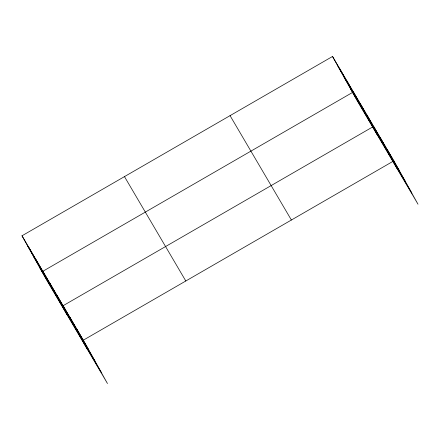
<?xml version="1.0" encoding="UTF-8"?>
<svg xmlns="http://www.w3.org/2000/svg" width="440" height="440" viewBox="0 0 440 440"><rect width="100%" height="100%" fill="white"/><g stroke="black" fill="none" stroke-linecap="round" stroke-linejoin="round"><path stroke-width="0.66" d="M22 235.785L83.331 340.164L107.47 383.532L46.14 279.153L22 235.785L332.53 56.469L393.861 160.847L418 204.215L356.67 99.836L332.53 56.469M373.038 126.742L63.09 305.718L87.23 349.085M83.331 340.164L393.861 160.847M337.937 66.176L399.267 170.555M344.118 77.286L405.449 181.665M350.488 88.732L411.818 193.105M230.054 115.643L291.385 220.022M124.476 176.611L185.806 280.99M27.401 245.493L88.737 349.872M33.589 256.603L94.919 360.982M39.958 268.048L101.288 372.422M387.118 149.364L392.519 159.071M380.369 137.885L385.77 147.593M373.62 126.401L397.76 169.769M366.877 114.922L372.279 124.63M360.129 103.439L365.536 113.146M377.52 135.328L353.381 91.955L42.851 271.277L66.99 314.644M346.434 80.13L351.835 89.837M339.482 68.299L344.883 78.007M76.582 328.68L81.989 338.388M69.839 317.202L75.24 326.909M56.348 294.239L61.748 303.947M49.599 282.755L55 292.463M35.904 259.446L41.305 269.154M28.952 247.615L34.353 257.323"/></g></svg>
